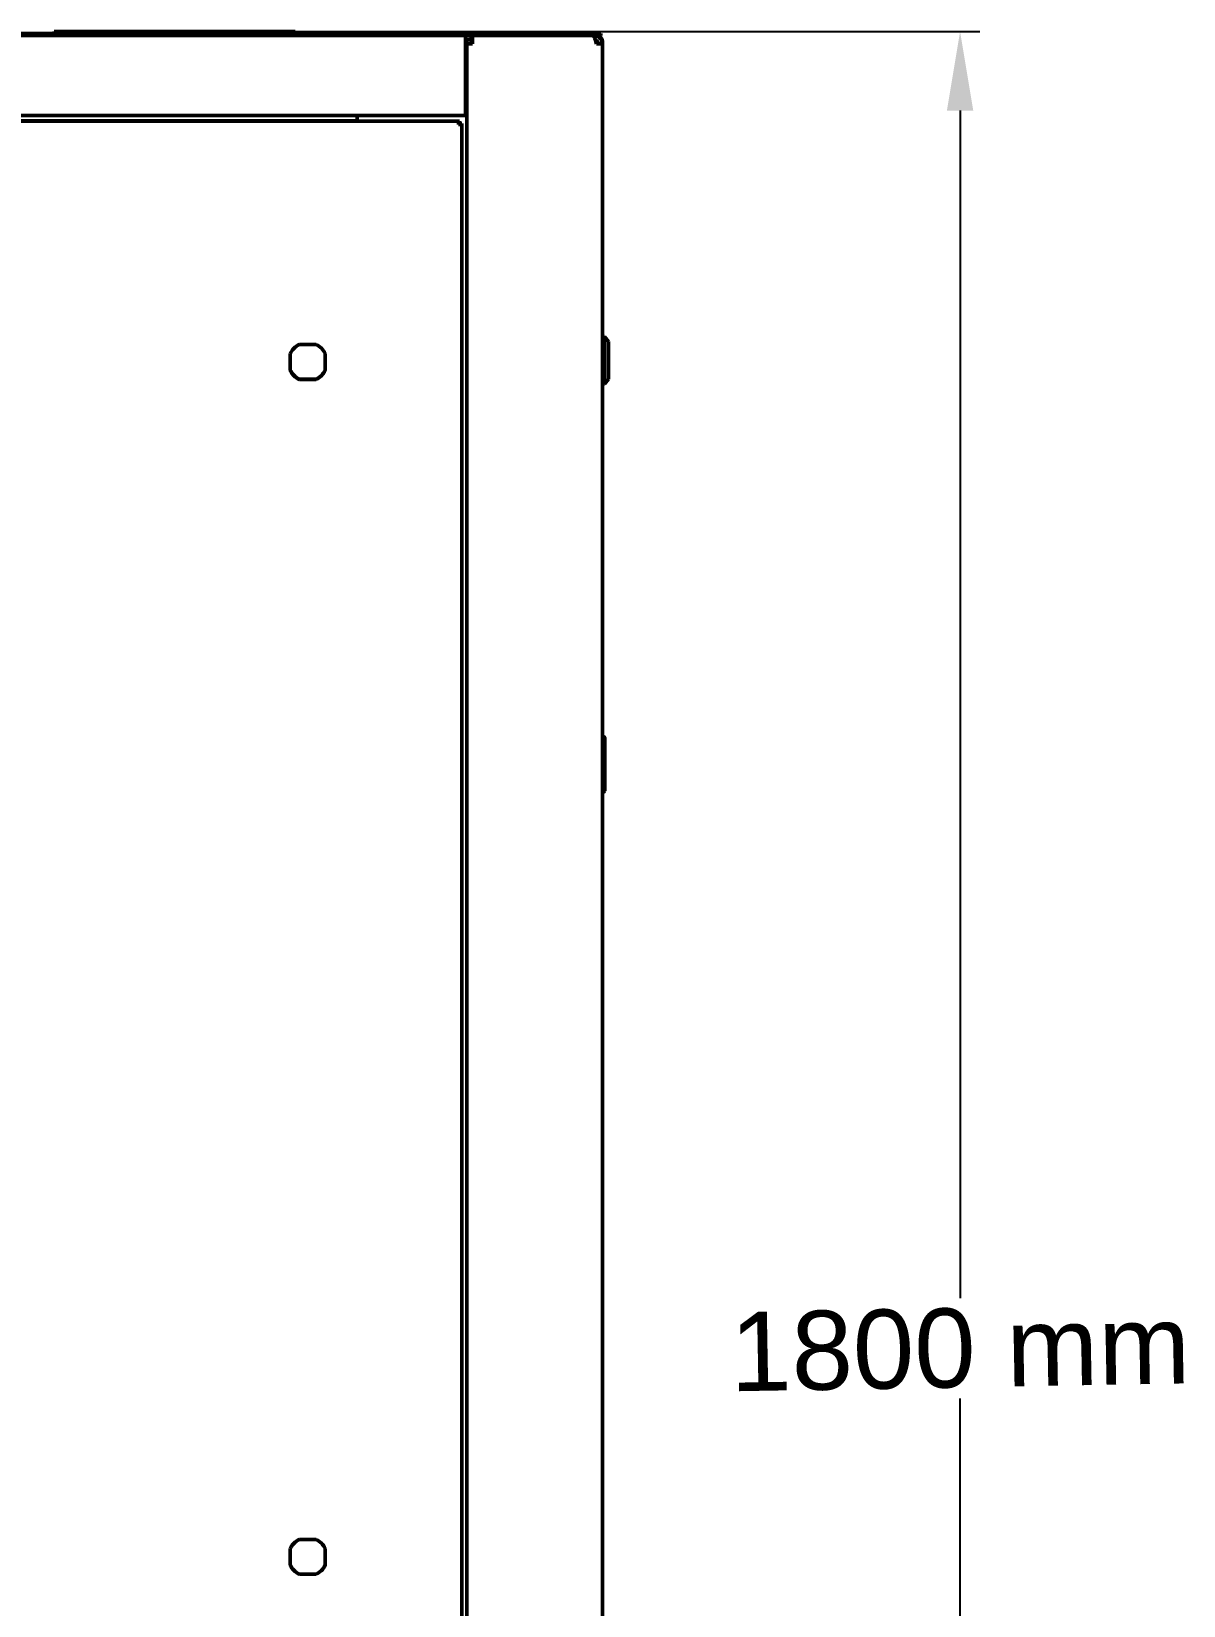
# Model space of a CAD drawing. Header units: millimetres. Extents: x -7 to 137, y -17 to 180.
# Drawn here: x 63.9 to 136.8, y 80.4 to 180 of the extents above; entities that cross this region are included whole.
import ezdxf

# ---------------------------------------------------------------- set-up
doc = ezdxf.new("R2010")
doc.units = ezdxf.units.MM
doc.layers.add('Visible (ANSI)', color=7, linetype='Continuous', lineweight=50)
doc.styles.get("Standard").update_dxf_attribs({"font": 'arial.ttf'})
doc.dimstyles.new('ISO-25', dxfattribs={"dimtxt": 2.5, "dimasz": 2.5, "dimexe": 1.25, "dimexo": 0.625, "dimtad": 1, "dimtxsty": 'Standard', "dimcen": 2.5, "dimadec": 0, "dimazin": 0, "dimtfac": 1, "dimtmove": 0, "dimatfit": 3, "dimfxl": 1, "dimarcsym": 0})

# ---------------------------------------------------------------- blocks, each defined once
blk = doc.blocks.new('*D29')
at = {"color": 0, "lineweight": -2}
for p, q in [((80.546, 179.99), (123.878, 179.99)), ((122.628, 174.99), (122.628, 99.889)), ((122.628, 5), (122.628, 93.533)), ((100.353, 0), (123.878, 0))]:
    blk.add_line(p, q, dxfattribs=at)
at = {"color": 0}
for points in [[(123.461, 174.99), (121.795, 174.99), (122.628, 179.99)], [(121.795, 5), (123.461, 5), (122.628, 0)]]:
    blk.add_solid(points, dxfattribs=at)
at = {"layer": 'Defpoints', "color": 0}
for p in [(79.921, 179.99), (99.728, 0), (122.628, 0)]:
    blk.add_point(p, dxfattribs=at)
at = {"color": 0, "insert": (122.628, 96.711), "char_height": 5, "attachment_point": 5, "rotation": 1}
blk.add_mtext('1800 mm', dxfattribs=at)

msp = doc.modelspace()

# ---------------------------------------------------------------- linework, layer by layer
at = {"layer": 'Visible (ANSI)'}
for p, q in [((99.362, 179.868), (0.634, 179.868)), ((99.362, 179.746), (0.634, 179.746)), ((65.317, 179.99), (65.952, 179.99)), ((65.317, 179.99), (65.317, 179.868)), ((65.952, 179.99), (79.921, 179.99)), ((79.921, 179.99), (80.556, 179.99)), ((80.556, 179.868), (80.556, 179.99)), ((91.345, 179.379), (91.345, 179.746)), ((91.423, 179.479), (91.345, 179.479)), ((91.345, 179.379), (91.345, 175.033)), ((91.423, 179.479), (91.689, 179.479)), ((91.423, 179.479), (91.423, 179.213)), ((91.789, 179.213), (91.423, 179.213)), ((91.423, 179.213), (91.423, 0.267)), ((91.689, 179.213), (91.689, 179.479)), ((91.69, 179.479), (91.689, 179.479)), ((91.69, 179.746), (91.69, 179.479)), ((91.789, 179.213), (91.789, 179.746)), ((99.362, 179.868), (99.895, 179.868)), ((99.895, 179.746), (99.362, 179.746)), ((99.461, 179.662), (99.461, 179.746)), ((99.495, 179.745), (99.495, 179.746)), ((99.628, 179.421), (99.628, 179.213)), ((99.995, 179.213), (99.628, 179.213)), ((99.895, 179.746), (99.895, 179.868)), ((99.995, 179.213), (99.995, 179.379)), ((99.995, 0.267), (99.995, 179.213)), ((91.345, 174.666), (8.651, 174.666)), ((9.111, 174.326), (90.884, 174.326)), ((15.513, 174.339), (84.481, 174.339)), ((84.481, 174.326), (84.481, 174.666)), ((90.948, 174.326), (90.884, 174.326)), ((90.884, 174.104), (90.884, 174.326)), ((90.884, 174.204), (90.948, 174.204)), ((90.884, 174.139), (90.948, 174.204)), ((90.948, 174.204), (90.948, 174.326)), ((91.345, 175.033), (91.345, 174.666)), ((91.345, 174.933), (91.423, 174.933)), ((91.423, 174.666), (91.345, 174.666)), ((91.105, 174.104), (90.884, 174.104)), ((90.919, 174.104), (90.984, 174.169)), ((90.984, 174.169), (91.105, 174.169)), ((90.984, 174.104), (90.984, 174.169)), ((91.105, 174.104), (91.105, 174.169)), ((91.105, 174.104), (91.105, 15.638)), ((100.135, 160.692), (99.995, 160.692)), ((100.135, 160.692), (100.135, 157.692)), ((100.385, 160.392), (100.135, 160.692)), ((100.385, 160.392), (100.385, 157.992)), ((80.253, 158.558), (80.253, 159.616)), ((80.829, 160.192), (81.886, 160.192)), ((82.462, 159.616), (82.462, 158.558)), ((81.886, 157.995), (80.829, 157.995)), ((81.886, 157.982), (80.829, 157.982)), ((100.135, 157.692), (99.995, 157.692)), ((100.385, 157.992), (100.135, 157.692)), ((100.062, 135.416), (99.995, 135.416)), ((100.162, 135.316), (100.062, 135.416)), ((100.062, 135.216), (99.995, 135.283)), ((100.062, 135.216), (100.062, 131.967)), ((100.162, 131.967), (100.162, 135.316)), ((99.995, 131.867), (100.062, 131.867)), ((100.062, 131.867), (100.062, 131.967)), ((100.062, 131.867), (100.162, 131.967)), ((80.829, 84.631), (81.886, 84.631)), ((80.253, 82.997), (80.253, 84.055)), ((82.462, 84.055), (82.462, 82.997)), ((81.886, 82.434), (80.829, 82.434)), ((81.886, 82.421), (80.829, 82.421))]:
    msp.add_line(p, q, dxfattribs=at)
for centre, radius, start, end in [((99.628, 179.379), 0.367, 0, 90), ((81.357, 159.087), 1.225, 115.57351, 154.42876), ((81.357, 159.087), 1.225, 25.57124, 64.42649), ((81.357, 159.1), 1.225, 205.57121, 244.42877), ((81.357, 159.087), 1.225, 205.57121, 244.42877), ((81.357, 159.1), 1.225, 295.57123, 334.42879), ((81.357, 159.087), 1.225, 295.57123, 334.42879), ((81.357, 83.526), 1.225, 115.57351, 154.42876), ((81.357, 83.526), 1.225, 25.57124, 64.42649), ((81.357, 83.539), 1.225, 205.57121, 244.42877), ((81.357, 83.526), 1.225, 205.57121, 244.42877), ((81.357, 83.539), 1.225, 295.57123, 334.42879), ((81.357, 83.526), 1.225, 295.57123, 334.42879)]:
    msp.add_arc(centre, radius, start, end, dxfattribs=at)
for points, knots in [([(99.628, 179.213), (99.579, 179.371), (99.529, 179.527), (99.48, 179.627), (99.442, 179.703), (99.405, 179.746), (99.367, 179.746)], [0, 0, 0, 0, 0.888793, 0.888793, 0.888793, 1.570796, 1.570796, 1.570796, 1.570796]), ([(99.461, 179.746), (99.619, 179.746), (99.776, 179.671), (99.875, 179.549), (99.952, 179.455), (99.995, 179.334), (99.995, 179.213)], [0, 0, 0, 0, 0.888793, 0.888793, 0.888793, 1.570796, 1.570796, 1.570796, 1.570796]), ([(99.728, 179.213), (99.728, 179.307), (99.674, 179.399), (99.592, 179.445), (99.577, 179.453), (99.562, 179.46), (99.546, 179.465)], [0, 0, 0, 0, 1.056959, 1.056959, 1.056959, 1.247941, 1.247941, 1.247941, 1.247941]), ([(100.062, 135.416), (100.061, 135.416), (100.061, 135.416), (100.061, 135.416), (100.06, 135.415), (100.059, 135.414), (100.059, 135.414), (100.056, 135.411), (100.054, 135.409), (100.045, 135.4), (100.04, 135.395), (100.031, 135.386), (100.028, 135.383), (100.022, 135.377), (100.018, 135.373), (100.015, 135.37)], [0.000001, 0.000001, 0.000001, 0.000001, 0.00947196, 0.00947196, 0.01789704, 0.01789704, 0.02367355, 0.02367355, 0.04217233, 0.04217233, 0.06012288, 0.06012288, 0.06904739, 0.06904739, 0.07791285, 0.07791285, 0.07791285, 0.07791285]), ([(99.995, 135.35), (99.997, 135.352), (100, 135.355), (100.007, 135.362), (100.011, 135.366), (100.015, 135.37)], [-0.03128131, -0.03128131, -0.03128131, -0.03128131, -0.01832078, -0.01832078, -0.000001, -0.000001, -0.000001, -0.000001]), ([(100.062, 135.216), (100.062, 135.239), (100.063, 135.257), (100.069, 135.285), (100.071, 135.293), (100.076, 135.306), (100.079, 135.312), (100.082, 135.316)], [0.000001, 0.000001, 0.000001, 0.000001, 0.067569, 0.067569, 0.0957782, 0.0957782, 0.1157471, 0.1157471, 0.1157471, 0.1157471]), ([(100.082, 135.316), (100.083, 135.318), (100.084, 135.32), (100.085, 135.322), (100.086, 135.323), (100.087, 135.325), (100.088, 135.327), (100.089, 135.328), (100.089, 135.33), (100.09, 135.331), (100.091, 135.333), (100.092, 135.334), (100.093, 135.335), (100.093, 135.336), (100.094, 135.337), (100.095, 135.338), (100.095, 135.338), (100.095, 135.339), (100.095, 135.339), (100.096, 135.34), (100.097, 135.342), (100.098, 135.343), (100.098, 135.343), (100.098, 135.344), (100.099, 135.345), (100.099, 135.345), (100.099, 135.346), (100.1, 135.346), (100.1, 135.347), (100.101, 135.348), (100.102, 135.349), (100.102, 135.35), (100.102, 135.35), (100.102, 135.35), (100.103, 135.351), (100.103, 135.351), (100.103, 135.352), (100.104, 135.353), (100.104, 135.353), (100.105, 135.354), (100.105, 135.354), (100.105, 135.355), (100.105, 135.355), (100.106, 135.355), (100.106, 135.356), (100.106, 135.356), (100.106, 135.356), (100.107, 135.357), (100.107, 135.357), (100.107, 135.358), (100.108, 135.358), (100.108, 135.359), (100.108, 135.359), (100.108, 135.359), (100.109, 135.36), (100.109, 135.36), (100.109, 135.36), (100.109, 135.36), (100.109, 135.361), (100.109, 135.361), (100.11, 135.361), (100.11, 135.361), (100.11, 135.361), (100.11, 135.362), (100.11, 135.362), (100.11, 135.362), (100.11, 135.362), (100.111, 135.362), (100.111, 135.362), (100.111, 135.362), (100.111, 135.362), (100.111, 135.363), (100.111, 135.363), (100.111, 135.363), (100.111, 135.363), (100.111, 135.363), (100.111, 135.363), (100.111, 135.363), (100.112, 135.363), (100.112, 135.363), (100.112, 135.363), (100.112, 135.363), (100.112, 135.363), (100.112, 135.364), (100.112, 135.364), (100.112, 135.364), (100.112, 135.364), (100.112, 135.364), (100.112, 135.364), (100.112, 135.364), (100.112, 135.364), (100.112, 135.364), (100.112, 135.364), (100.112, 135.364), (100.112, 135.364), (100.112, 135.364), (100.112, 135.364), (100.112, 135.364), (100.112, 135.364), (100.112, 135.365), (100.112, 135.365), (100.112, 135.365), (100.112, 135.365), (100.112, 135.365), (100.112, 135.365), (100.112, 135.365), (100.112, 135.365), (100.112, 135.365), (100.112, 135.365), (100.112, 135.365), (100.112, 135.365), (100.112, 135.365), (100.112, 135.365), (100.112, 135.365), (100.112, 135.365), (100.112, 135.365), (100.112, 135.365), (100.112, 135.365), (100.112, 135.365), (100.112, 135.365), (100.112, 135.365), (100.112, 135.365), (100.112, 135.365), (100.112, 135.365), (100.112, 135.365), (100.112, 135.365), (100.112, 135.365), (100.112, 135.365), (100.112, 135.365), (100.112, 135.365), (100.112, 135.365), (100.112, 135.365), (100.113, 135.365), (100.113, 135.365), (100.113, 135.364), (100.113, 135.364), (100.113, 135.364), (100.113, 135.364), (100.113, 135.364), (100.113, 135.364), (100.113, 135.364), (100.114, 135.364), (100.114, 135.364), (100.114, 135.363), (100.114, 135.363), (100.114, 135.363), (100.114, 135.363), (100.114, 135.363), (100.115, 135.363), (100.115, 135.363), (100.115, 135.363), (100.115, 135.363), (100.115, 135.362), (100.115, 135.362), (100.115, 135.362), (100.116, 135.362), (100.116, 135.362), (100.116, 135.362), (100.116, 135.361), (100.116, 135.361), (100.117, 135.361), (100.117, 135.361), (100.117, 135.361), (100.117, 135.36), (100.117, 135.36), (100.118, 135.36), (100.118, 135.36), (100.118, 135.359), (100.118, 135.359), (100.119, 135.359), (100.119, 135.359), (100.119, 135.358), (100.12, 135.358), (100.12, 135.358), (100.12, 135.358), (100.12, 135.357), (100.121, 135.357), (100.121, 135.357), (100.121, 135.356), (100.122, 135.356), (100.122, 135.355), (100.123, 135.355), (100.123, 135.355), (100.123, 135.354), (100.124, 135.354), (100.124, 135.353), (100.125, 135.353), (100.125, 135.353), (100.126, 135.352), (100.126, 135.352), (100.127, 135.351), (100.127, 135.351), (100.128, 135.35), (100.128, 135.35), (100.129, 135.349), (100.129, 135.348), (100.13, 135.348), (100.131, 135.347), (100.131, 135.347), (100.132, 135.346), (100.133, 135.345), (100.133, 135.345), (100.134, 135.344), (100.135, 135.343), (100.135, 135.342), (100.136, 135.342), (100.137, 135.341), (100.138, 135.34), (100.139, 135.339), (100.14, 135.338), (100.14, 135.337), (100.141, 135.337), (100.142, 135.336), (100.143, 135.335), (100.144, 135.334), (100.145, 135.333), (100.146, 135.332), (100.147, 135.331), (100.148, 135.329), (100.15, 135.328), (100.151, 135.327), (100.152, 135.326), (100.153, 135.325), (100.154, 135.323), (100.156, 135.322), (100.157, 135.321), (100.159, 135.319), (100.16, 135.318), (100.162, 135.316)], [0, 0, 0, 0, 0.013889, 0.013889, 0.013889, 0.027778, 0.027778, 0.027778, 0.041667, 0.041667, 0.041667, 0.055556, 0.055556, 0.055556, 0.065077, 0.065077, 0.065077, 0.069444, 0.069444, 0.069444, 0.083333, 0.083333, 0.083333, 0.090727, 0.090727, 0.090727, 0.097222, 0.097222, 0.097222, 0.111111, 0.111111, 0.111111, 0.117002, 0.117002, 0.117002, 0.125, 0.125, 0.125, 0.138889, 0.138889, 0.138889, 0.146042, 0.146042, 0.146042, 0.152778, 0.152778, 0.152778, 0.166667, 0.166667, 0.166667, 0.180556, 0.180556, 0.180556, 0.194444, 0.194444, 0.194444, 0.208333, 0.208333, 0.208333, 0.222222, 0.222222, 0.222222, 0.236111, 0.236111, 0.236111, 0.25, 0.25, 0.25, 0.263889, 0.263889, 0.263889, 0.277778, 0.277778, 0.277778, 0.291667, 0.291667, 0.291667, 0.305556, 0.305556, 0.305556, 0.319444, 0.319444, 0.319444, 0.333333, 0.333333, 0.333333, 0.347222, 0.347222, 0.347222, 0.361111, 0.361111, 0.361111, 0.375, 0.375, 0.375, 0.388889, 0.388889, 0.388889, 0.402778, 0.402778, 0.402778, 0.416667, 0.416667, 0.416667, 0.430556, 0.430556, 0.430556, 0.444444, 0.444444, 0.444444, 0.458333, 0.458333, 0.458333, 0.472222, 0.472222, 0.472222, 0.486111, 0.486111, 0.486111, 0.5, 0.5, 0.5, 0.513889, 0.513889, 0.513889, 0.527778, 0.527778, 0.527778, 0.541667, 0.541667, 0.541667, 0.555556, 0.555556, 0.555556, 0.569444, 0.569444, 0.569444, 0.583333, 0.583333, 0.583333, 0.597222, 0.597222, 0.597222, 0.611111, 0.611111, 0.611111, 0.625, 0.625, 0.625, 0.638889, 0.638889, 0.638889, 0.652778, 0.652778, 0.652778, 0.666667, 0.666667, 0.666667, 0.680556, 0.680556, 0.680556, 0.694444, 0.694444, 0.694444, 0.708333, 0.708333, 0.708333, 0.722222, 0.722222, 0.722222, 0.736111, 0.736111, 0.736111, 0.75, 0.75, 0.75, 0.763889, 0.763889, 0.763889, 0.777778, 0.777778, 0.777778, 0.791667, 0.791667, 0.791667, 0.805556, 0.805556, 0.805556, 0.819444, 0.819444, 0.819444, 0.833333, 0.833333, 0.833333, 0.847222, 0.847222, 0.847222, 0.861111, 0.861111, 0.861111, 0.875, 0.875, 0.875, 0.888889, 0.888889, 0.888889, 0.902778, 0.902778, 0.902778, 0.916667, 0.916667, 0.916667, 0.930556, 0.930556, 0.930556, 0.944444, 0.944444, 0.944444, 0.958333, 0.958333, 0.958333, 0.972222, 0.972222, 0.972222, 0.986111, 0.986111, 0.986111, 1, 1, 1, 1])]:
    msp.add_open_spline(points, degree=3, knots=knots, dxfattribs=at)

# ---------------------------------------------------------------- dimensions: what is measured, and where the dimension line sits
dim = msp.add_linear_dim(base=(122.628, 0), p1=(79.921, 179.99), p2=(99.728, 0), angle=90, text='1800 mm', dimstyle='ISO-25', override={"dimtxt": 5, "dimasz": 5})
dim.commit()
dim.dimension.update_dxf_attribs({"geometry": '*D29', "text_midpoint": (122.628, 96.711), "dimtype": 160, "text_rotation": 1})

doc.saveas('drawing.dxf')
